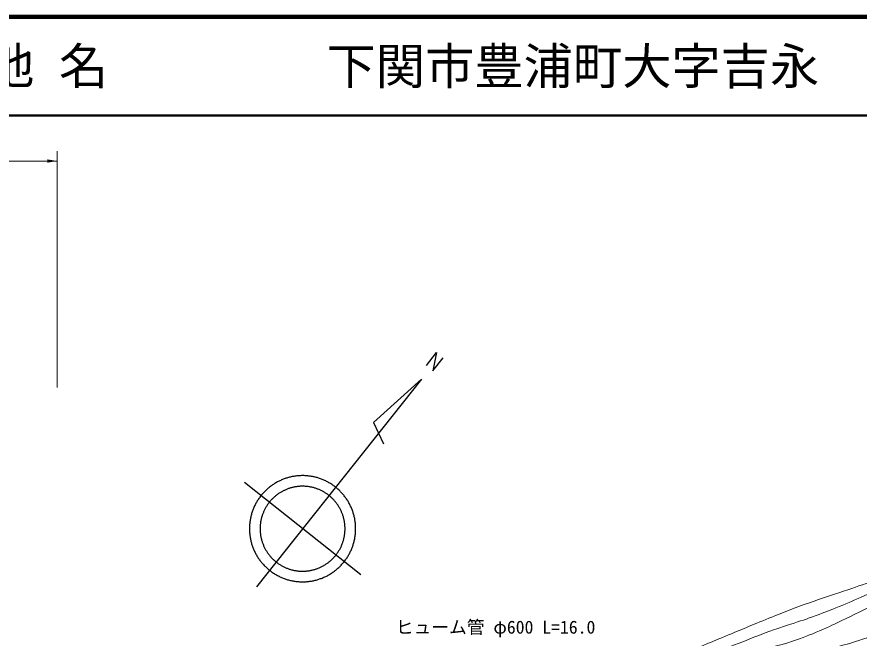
# Model space of a CAD drawing. Units: millimetres, scale not verified. Extents: x 40000 to 680000, y 20000 to 380000.
# Drawn here: x 373610 to 459072, y 316951 to 380000 of the extents above; entities that cross this region are included whole.
import ezdxf
from ezdxf.enums import TextEntityAlignment as Align

# ---------------------------------------------------------------- set-up
doc = ezdxf.new("R2010")
doc.units = ezdxf.units.MM
doc.header["$LTSCALE"] = 1000
for name, color, linetype, lineweight in [('M-BMK-SRVR', 3, 'Continuous', 25), ('M-STR-HTXT', 7, 'Continuous', 13), ('M-TTL', 2, 'Continuous', 140), ('M-TTL-LINE', 7, 'Continuous', 50), ('M-WORK', 1, 'Continuous', 13)]:
    doc.layers.add(name, color=color, linetype=linetype, lineweight=lineweight)
doc.layers.add('M-TTL-TXT', color=7, linetype='Continuous')
doc.styles.add('ＭＳ ゴシック', font='')
doc.styles.get('ＭＳ ゴシック').set_extended_font_data('MS Gothic')

# ---------------------------------------------------------------- blocks, each defined once
blk = doc.blocks.new('filled_arrow')
at = {"color": 0, "linetype": 'Continuous', "lineweight": -2}
blk.add_solid([(7.5, 1.25), (0, 0), (7.5, -1.25)], dxfattribs=at)

msp = doc.modelspace()

# ---------------------------------------------------------------- linework, layer by layer
at = {"layer": 'M-BMK-SRVR'}
for p, q in [((415159, 344635), (416193, 345937)), ((416193, 345937), (415832, 344094)), ((415832, 344094), (416863, 345407)), ((414656, 343244), (397909, 322149)), ((414656, 343244), (409793, 338851)), ((409793, 338851), (410810, 336668)), ((408505, 323367), (396692, 332745))]:
    msp.add_line(p, q, dxfattribs=at)
for points in [[(407985, 328056), (407984, 328150), (407982, 328245), (407978, 328339), (407972, 328433), (407964, 328527), (407955, 328621), (407945, 328714), (407932, 328808), (407918, 328901), (407903, 328994), (407886, 329087), (407867, 329179), (407846, 329271), (407824, 329363), (407801, 329454), (407775, 329545), (407748, 329635), (407720, 329725), (407690, 329814), (407658, 329903), (407625, 329992), (407591, 330079), (407554, 330166), (407517, 330253), (407478, 330339), (407437, 330424), (407395, 330508), (407351, 330591), (407306, 330674), (407259, 330756), (407211, 330837), (407162, 330918), (407111, 330997), (407059, 331076), (407006, 331153), (406951, 331230), (406895, 331306), (406837, 331380), (406778, 331454), (406718, 331527), (406657, 331598), (406594, 331669), (406530, 331738), (406465, 331806), (406399, 331873), (406332, 331939), (406263, 332004), (406193, 332068), (406123, 332130), (406051, 332191), (405978, 332251), (405904, 332309), (405829, 332366), (405753, 332422), (405676, 332477), (405598, 332530), (405520, 332582), (405440, 332632), (405359, 332681), (405278, 332729), (405196, 332775), (405113, 332820), (405029, 332863), (404945, 332905), (404859, 332945), (404774, 332984), (404687, 333021), (404600, 333057), (404512, 333091), (404423, 333124), (404334, 333155), (404245, 333185), (404155, 333213), (404064, 333239), (403974, 333264), (403882, 333288), (403790, 333309), (403698, 333329), (403606, 333348), (403513, 333365), (403420, 333380), (403327, 333393), (403233, 333405), (403140, 333416), (403046, 333424), (402952, 333431), (402857, 333437), (402763, 333440), (402669, 333442), (402575, 333443), (402480, 333441), (402386, 333439), (402292, 333434), (402198, 333428), (402104, 333420), (402010, 333411), (401917, 333399), (401823, 333387), (401730, 333372), (401637, 333356), (401545, 333339), (401452, 333319), (401360, 333299), (401269, 333276), (401178, 333252), (401087, 333226), (400997, 333199), (400907, 333170), (400818, 333140), (400729, 333108), (400641, 333075), (400553, 333039), (400466, 333003), (400380, 332965), (400295, 332925), (400210, 332884), (400126, 332842), (400042, 332798), (399960, 332752), (399878, 332705), (399797, 332657), (399717, 332607), (399638, 332556), (399559, 332504), (399482, 332450), (399405, 332395), (399330, 332338), (399256, 332280), (399182, 332221), (399110, 332161), (399038, 332099), (398968, 332036), (398899, 331972), (398831, 331906), (398764, 331840), (398699, 331772), (398634, 331703), (398571, 331634), (398509, 331563), (398448, 331490), (398389, 331417), (398331, 331343), (398274, 331268), (398218, 331192), (398164, 331115), (398111, 331036), (398060, 330958), (398010, 330878), (397961, 330797), (397914, 330715), (397868, 330633), (397824, 330550), (397781, 330466), (397739, 330381), (397699, 330296), (397661, 330210), (397624, 330123), (397588, 330036), (397555, 329948), (397522, 329859), (397491, 329770), (397462, 329680), (397435, 329590), (397409, 329499), (397384, 329408), (397361, 329317), (397340, 329225), (397320, 329133), (397302, 329040), (397286, 328948), (397271, 328854), (397258, 328761), (397246, 328668), (397237, 328574), (397228, 328480), (397222, 328386), (397217, 328292), (397213, 328197), (397212, 328103), (397212, 328009), (397213, 327915), (397217, 327820), (397222, 327726), (397228, 327632), (397237, 327538), (397246, 327445), (397258, 327351), (397271, 327258), (397286, 327165), (397302, 327072), (397320, 326979), (397340, 326887), (397361, 326795), (397384, 326704), (397409, 326613), (397435, 326522), (397462, 326432), (397491, 326342), (397522, 326253), (397555, 326165), (397588, 326077), (397624, 325989), (397661, 325902), (397699, 325816), (397739, 325731), (397781, 325646), (397824, 325562), (397868, 325479), (397914, 325397), (397961, 325315), (398010, 325234), (398060, 325155), (398111, 325076), (398164, 324998), (398218, 324920), (398274, 324844), (398331, 324769), (398389, 324695), (398448, 324622), (398509, 324550), (398571, 324479), (398634, 324409), (398699, 324340), (398764, 324272), (398831, 324206), (398899, 324140), (398968, 324076), (399038, 324013), (399110, 323952), (399182, 323891), (399256, 323832), (399330, 323774), (399405, 323718), (399482, 323662), (399559, 323608), (399638, 323556), (399717, 323505), (399797, 323455), (399878, 323407), (399960, 323360), (400042, 323314), (400126, 323270), (400210, 323228), (400295, 323187), (400380, 323147), (400466, 323109), (400553, 323073), (400641, 323038), (400729, 323004), (400818, 322972), (400907, 322942), (400997, 322913), (401087, 322886), (401178, 322860), (401269, 322836), (401360, 322813), (401452, 322793), (401545, 322773), (401637, 322756), (401730, 322740), (401823, 322725), (401917, 322713), (402010, 322701), (402104, 322692), (402198, 322684), (402292, 322678), (402386, 322673), (402480, 322671), (402575, 322669), (402669, 322670), (402763, 322672), (402857, 322676), (402952, 322681), (403046, 322688), (403140, 322697), (403233, 322707), (403327, 322719), (403420, 322732), (403513, 322748), (403606, 322764), (403698, 322783), (403790, 322803), (403882, 322825), (403974, 322848), (404064, 322873), (404155, 322899), (404245, 322927), (404334, 322957), (404423, 322988), (404512, 323021), (404600, 323055), (404687, 323091), (404774, 323128), (404859, 323167), (404945, 323207), (405029, 323249), (405113, 323292), (405196, 323337), (405278, 323383), (405359, 323431), (405440, 323480), (405520, 323530), (405598, 323582), (405676, 323635), (405753, 323690), (405829, 323746), (405904, 323803), (405978, 323861), (406051, 323921), (406123, 323982), (406193, 324045), (406263, 324108), (406332, 324173), (406399, 324239), (406465, 324306), (406530, 324374), (406594, 324443), (406657, 324514), (406718, 324585), (406778, 324658), (406837, 324732), (406895, 324806), (406951, 324882), (407006, 324959), (407059, 325036), (407111, 325115), (407162, 325194), (407211, 325275), (407259, 325356), (407306, 325438), (407351, 325521), (407395, 325604), (407437, 325689), (407478, 325774), (407517, 325859), (407554, 325946), (407591, 326033), (407625, 326120), (407658, 326209), (407690, 326298), (407720, 326387), (407748, 326477), (407775, 326567), (407801, 326658), (407824, 326749), (407846, 326841), (407867, 326933), (407886, 327025), (407903, 327118), (407918, 327211), (407932, 327304), (407945, 327398), (407955, 327491), (407964, 327585), (407972, 327679), (407978, 327773), (407982, 327868), (407984, 327962)], [(406908, 328056), (406907, 328131), (406905, 328207), (406902, 328282), (406897, 328357), (406891, 328433), (406884, 328508), (406875, 328583), (406866, 328657), (406854, 328732), (406842, 328806), (406828, 328881), (406813, 328954), (406797, 329028), (406779, 329101), (406760, 329174), (406740, 329247), (406718, 329319), (406696, 329391), (406672, 329463), (406646, 329534), (406620, 329604), (406592, 329675), (406563, 329744), (406533, 329813), (406502, 329882), (406469, 329950), (406435, 330017), (406401, 330084), (406364, 330151), (406327, 330216), (406289, 330281), (406249, 330345), (406209, 330409), (406167, 330472), (406124, 330534), (406080, 330595), (406035, 330656), (405989, 330715), (405942, 330774), (405894, 330832), (405845, 330890), (405795, 330946), (405744, 331002), (405692, 331056), (405639, 331110), (405585, 331163), (405530, 331214), (405474, 331265), (405418, 331315), (405360, 331364), (405302, 331412), (405243, 331459), (405183, 331504), (405122, 331549), (405061, 331593), (404998, 331635), (404935, 331677), (404872, 331717), (404807, 331756), (404742, 331794), (404676, 331831), (404610, 331867), (404543, 331902), (404475, 331935), (404407, 331967), (404338, 331998), (404269, 332028), (404199, 332057), (404129, 332084), (404058, 332111), (403987, 332135), (403916, 332159), (403844, 332182), (403771, 332203), (403698, 332223), (403625, 332241), (403552, 332259), (403478, 332275), (403404, 332289), (403330, 332303), (403256, 332315), (403181, 332326), (403106, 332335), (403031, 332344), (402956, 332351), (402881, 332356), (402806, 332360), (402730, 332363), (402655, 332365), (402579, 332365), (402504, 332364), (402429, 332362), (402353, 332358), (402278, 332354), (402203, 332347), (402128, 332340), (402053, 332331), (401978, 332321), (401904, 332309), (401829, 332296), (401755, 332282), (401681, 332267), (401608, 332250), (401535, 332232), (401462, 332213), (401389, 332192), (401317, 332171), (401245, 332147), (401174, 332123), (401103, 332098), (401032, 332071), (400962, 332043), (400893, 332014), (400824, 331983), (400755, 331951), (400687, 331919), (400620, 331885), (400553, 331849), (400487, 331813), (400422, 331775), (400357, 331737), (400293, 331697), (400230, 331656), (400167, 331614), (400105, 331571), (400044, 331527), (399984, 331482), (399924, 331435), (399865, 331388), (399807, 331340), (399750, 331290), (399694, 331240), (399639, 331189), (399585, 331136), (399531, 331083), (399479, 331029), (399427, 330974), (399377, 330918), (399327, 330861), (399278, 330804), (399231, 330745), (399184, 330686), (399139, 330626), (399094, 330565), (399051, 330503), (399009, 330440), (398967, 330377), (398927, 330313), (398888, 330249), (398851, 330183), (398814, 330118), (398779, 330051), (398744, 329984), (398711, 329916), (398679, 329848), (398648, 329779), (398619, 329710), (398590, 329640), (398563, 329569), (398537, 329498), (398513, 329427), (398489, 329355), (398467, 329283), (398447, 329211), (398427, 329138), (398409, 329065), (398392, 328991), (398376, 328918), (398362, 328844), (398348, 328769), (398337, 328695), (398326, 328620), (398317, 328545), (398309, 328470), (398302, 328395), (398297, 328320), (398293, 328245), (398290, 328169), (398289, 328094), (398289, 328018), (398290, 327943), (398293, 327868), (398297, 327792), (398302, 327717), (398309, 327642), (398317, 327567), (398326, 327492), (398337, 327417), (398348, 327343), (398362, 327269), (398376, 327195), (398392, 327121), (398409, 327047), (398427, 326974), (398447, 326901), (398467, 326829), (398489, 326757), (398513, 326685), (398537, 326614), (398563, 326543), (398590, 326472), (398619, 326403), (398648, 326333), (398679, 326264), (398711, 326196), (398744, 326128), (398779, 326061), (398814, 325995), (398851, 325929), (398888, 325863), (398927, 325799), (398967, 325735), (399009, 325672), (399051, 325609), (399094, 325548), (399139, 325487), (399184, 325426), (399231, 325367), (399278, 325309), (399327, 325251), (399377, 325194), (399427, 325138), (399479, 325083), (399531, 325029), (399585, 324976), (399639, 324923), (399694, 324872), (399750, 324822), (399807, 324772), (399865, 324724), (399924, 324677), (399984, 324630), (400044, 324585), (400105, 324541), (400167, 324498), (400230, 324456), (400293, 324415), (400357, 324375), (400422, 324337), (400487, 324299), (400553, 324263), (400620, 324228), (400687, 324193), (400755, 324161), (400824, 324129), (400893, 324099), (400962, 324069), (401032, 324041), (401103, 324014), (401174, 323989), (401245, 323965), (401317, 323942), (401389, 323920), (401462, 323899), (401535, 323880), (401608, 323862), (401681, 323845), (401755, 323830), (401829, 323816), (401904, 323803), (401978, 323791), (402053, 323781), (402128, 323772), (402203, 323765), (402278, 323759), (402353, 323754), (402429, 323750), (402504, 323748), (402579, 323747), (402655, 323747), (402730, 323749), (402806, 323752), (402881, 323756), (402956, 323762), (403031, 323768), (403106, 323777), (403181, 323786), (403256, 323797), (403330, 323809), (403404, 323823), (403478, 323837), (403552, 323853), (403625, 323871), (403698, 323889), (403771, 323909), (403844, 323930), (403916, 323953), (403987, 323977), (404058, 324002), (404129, 324028), (404199, 324055), (404269, 324084), (404338, 324114), (404407, 324145), (404475, 324177), (404543, 324210), (404610, 324245), (404676, 324281), (404742, 324318), (404807, 324356), (404872, 324395), (404935, 324435), (404998, 324477), (405061, 324519), (405122, 324563), (405183, 324608), (405243, 324653), (405302, 324700), (405360, 324748), (405418, 324797), (405474, 324847), (405530, 324898), (405585, 324949), (405639, 325002), (405692, 325056), (405744, 325110), (405795, 325166), (405845, 325222), (405894, 325280), (405942, 325338), (405989, 325397), (406035, 325456), (406080, 325517), (406124, 325578), (406167, 325640), (406209, 325703), (406249, 325767), (406289, 325831), (406327, 325896), (406364, 325961), (406401, 326028), (406435, 326095), (406469, 326162), (406502, 326230), (406533, 326299), (406563, 326368), (406592, 326437), (406620, 326508), (406646, 326578), (406672, 326649), (406696, 326721), (406718, 326793), (406740, 326865), (406760, 326938), (406779, 327011), (406797, 327084), (406813, 327158), (406828, 327232), (406842, 327306), (406854, 327380), (406866, 327455), (406875, 327529), (406884, 327604), (406891, 327679), (406897, 327755), (406902, 327830), (406905, 327905), (406907, 327981)]]:
    msp.add_lwpolyline(points, close=True, dxfattribs=at)
at = {"layer": 'M-STR-HTXT'}
for p, q in [((377707, 342383), (377707, 366369)), ((73883, 365369), (377707, 365369))]:
    msp.add_line(p, q, dxfattribs=at)
at = {"layer": 'M-TTL'}
msp.add_line((680000, 380000), (40000, 380000), dxfattribs=at)
at = {"layer": 'M-TTL-LINE'}
msp.add_line((40000, 370000), (680000, 370000), dxfattribs=at)
at = {"layer": 'M-WORK'}
for points, knots in [([(380686, 301375), (381743, 301374), (382040, 301390), (382906, 301429), (384683, 301508), (385673, 301656), (387435, 301890), (389333, 302143), (390382, 302386), (392266, 302725), (393801, 303001), (394659, 303165), (396191, 303453), (398447, 303878), (399715, 304092), (401963, 304554), (404545, 305085), (405990, 305392), (408553, 306011), (410475, 306475), (411535, 306806), (413454, 307281), (415579, 307806), (416788, 308022), (418916, 308533), (420219, 308846), (420965, 308966), (422246, 309359), (424408, 310021), (425557, 310579), (427707, 311277), (429781, 311950), (430965, 312253), (433062, 312849), (434796, 313341), (435792, 313533), (437511, 314074), (438987, 314538), (439796, 314852), (441241, 315406), (442805, 316006), (443660, 316395), (445210, 317031), (446928, 317737), (447881, 318156), (449606, 318843), (451326, 319528), (452287, 319919), (454028, 320548), (455372, 321033), (456139, 321260), (457492, 321720), (458710, 322134), (459393, 322364), (460609, 322786), (461703, 323165), (462333, 323335), (463406, 323771), (464376, 324165), (464854, 324536), (465830, 324917), (466673, 325246), (467146, 325475), (468041, 325610), (469010, 325755), (469576, 325618), (470546, 325476), (471280, 325369), (471687, 325251), (472384, 324997), (473237, 324686), (473674, 324412), (474488, 324011), (475687, 323422), (476372, 323113), (477525, 322439), (478340, 321963), (478778, 321660), (479524, 321081), (480337, 320448), (480721, 320006), (481468, 319296), (482172, 318626), (482522, 318206), (483227, 317537), (484428, 316396), (485119, 315773), (486370, 314687), (487530, 313680), (488174, 313107), (489381, 312156), (490613, 311185), (491337, 310684), (492604, 309758), (493749, 308922), (494402, 308470), (495561, 307654), (496142, 307245), (496474, 307025), (497053, 306615), (497612, 306219), (497788, 306091), (498477, 305592)], [0, 0, 0, 0, 1, 1, 1, 2, 2, 2, 3, 3, 3, 4, 4, 4, 5, 5, 5, 6, 6, 6, 7, 7, 7, 8, 8, 8, 9, 9, 9, 10, 10, 10, 11, 11, 11, 12, 12, 12, 13, 13, 13, 14, 14, 14, 15, 15, 15, 16, 16, 16, 17, 17, 17, 18, 18, 18, 19, 19, 19, 20, 20, 20, 21, 21, 21, 22, 22, 22, 23, 23, 23, 24, 24, 24, 25, 25, 25, 26, 26, 26, 27, 27, 27, 28, 28, 28, 29, 29, 29, 30, 30, 30, 31, 31, 31, 32, 32, 32, 33, 33, 33, 34, 34, 34, 34]), ([(496493, 305338), (495580, 305851), (495328, 305997), (494602, 306455), (493748, 306994), (493306, 307352), (492471, 307920), (491528, 308561), (491005, 308928), (490047, 309545), (488915, 310273), (488238, 310614), (487116, 311357), (486158, 311991), (485632, 312364), (484718, 313062), (483831, 313739), (483317, 314104), (482507, 314873), (481546, 315787), (481111, 316399), (480216, 317378), (479217, 318470), (478737, 319160), (477659, 320175), (476926, 320864), (476496, 321240), (475661, 321800), (474864, 322334), (474398, 322627), (473503, 322972), (472217, 323468), (471461, 323711), (470093, 323878), (468998, 324011), (468368, 323974), (467269, 323878), (466297, 323792), (465755, 323670), (464818, 323398), (463942, 323144), (463477, 322918), (462633, 322572), (461456, 322090), (460817, 321773), (459650, 321267), (458632, 320826), (458066, 320566), (457039, 320148), (456129, 319778), (455616, 319582), (454694, 319242), (453703, 318877), (453138, 318699), (452137, 318363), (451494, 318148), (451123, 318061), (450485, 317830), (448850, 317239), (447954, 316853), (446329, 316232), (445394, 315875), (444871, 315671), (443931, 315326), (442875, 314938), (442268, 314762), (441214, 314367), (440190, 313983), (439632, 313727), (438603, 313355), (435994, 312411), (434504, 311965), (431862, 311117), (429685, 310418), (428477, 309983), (426267, 309399), (424686, 308980), (423786, 308803), (422191, 308440), (421131, 308198), (420531, 308093), (419474, 307840), (417741, 307426), (416770, 307191), (415051, 306721), (413504, 306299), (412651, 306014), (411108, 305576), (409831, 305213), (409122, 304982), (407832, 304670), (406149, 304264), (405188, 304122), (403489, 303791), (401816, 303465), (400870, 303330), (399200, 302992), (397708, 302689), (396881, 302474), (395390, 302166), (393564, 301788), (392528, 301640), (390702, 301260), (389439, 300997), (388747, 300774), (387478, 300541), (386423, 300347), (385824, 300286), (384761, 300141), (383380, 299953), (382609, 299794), (381218, 299715), (380334, 299664), (379826, 299570), (378953, 299715), (378390, 299808), (378031, 299796), (377541, 300088), (377250, 300261), (377063, 300376), (376902, 300674), (376754, 300945), (376800, 301149), (376798, 301458), (376795, 302137), (376906, 302514), (377032, 303181), (377151, 303812), (377302, 304147), (377506, 304756), (377852, 305793), (378138, 306342), (378476, 307381), (378821, 308438), (378954, 309048), (379217, 310128), (379471, 311178), (379594, 311772), (379776, 312837), (379874, 313409), (379923, 313732), (379971, 314311), (380017, 314857), (380019, 315049), (380025, 315714)], [0, 0, 0, 0, 1, 1, 1, 2, 2, 2, 3, 3, 3, 4, 4, 4, 5, 5, 5, 6, 6, 6, 7, 7, 7, 8, 8, 8, 9, 9, 9, 10, 10, 10, 11, 11, 11, 12, 12, 12, 13, 13, 13, 14, 14, 14, 15, 15, 15, 16, 16, 16, 17, 17, 17, 18, 18, 18, 19, 19, 19, 20, 20, 20, 21, 21, 21, 22, 22, 22, 23, 23, 23, 24, 24, 24, 25, 25, 25, 26, 26, 26, 27, 27, 27, 28, 28, 28, 29, 29, 29, 30, 30, 30, 31, 31, 31, 32, 32, 32, 33, 33, 33, 34, 34, 34, 35, 35, 35, 36, 36, 36, 37, 37, 37, 38, 38, 38, 39, 39, 39, 40, 40, 40, 41, 41, 41, 42, 42, 42, 43, 43, 43, 44, 44, 44, 45, 45, 45, 46, 46, 46, 47, 47, 47, 48, 48, 48, 48]), ([(378642, 315326), (378639, 314289), (378632, 313987), (378566, 313133), (378487, 312100), (378412, 311520), (378211, 310504), (378006, 309467), (377837, 308895), (377527, 307884), (377268, 307039), (377106, 306568), (376763, 305753), (376380, 304840), (376014, 304401), (375609, 303498), (375339, 302894), (375215, 302544), (375005, 301917), (374843, 301431), (374682, 301167), (374650, 300656), (374612, 300052), (374500, 299659), (374756, 299111), (374896, 298812), (375027, 298645), (375307, 298471), (375690, 298235), (375965, 298209), (376408, 298134), (376962, 298039), (377286, 298134), (377847, 298169), (378655, 298221), (379102, 298313), (379907, 298400), (380822, 298500), (381335, 298561), (382251, 298649), (383457, 298764), (384137, 298786), (385342, 298915), (386678, 299058), (387418, 299208), (388752, 299377), (390394, 299585), (391317, 299678), (392961, 299874), (394508, 300060), (395375, 300162), (396921, 300354), (398330, 300529), (399131, 300556), (400527, 300816), (401743, 301042), (402415, 301225), (403599, 301579), (404783, 301933), (405408, 302248), (406583, 302627), (407893, 303050), (408634, 303264), (409958, 303640), (411768, 304153), (412801, 304371), (414611, 304883), (416254, 305347), (417156, 305674), (418802, 306126), (420285, 306533), (421131, 306704), (422621, 307085), (424434, 307549), (425454, 307791), (427256, 308293), (429104, 308808), (430133, 309119), (431963, 309696), (433622, 310219), (434558, 310496), (436190, 311099), (437878, 311722), (438789, 312161), (440470, 312804), (441657, 313258), (442323, 313512), (443525, 313923), (444704, 314326), (445374, 314524), (446562, 314900), (447767, 315281), (448443, 315490), (449652, 315859), (450809, 316211), (451475, 316354), (452618, 316747), (453741, 317132), (454354, 317393), (455442, 317866), (456333, 318253), (456823, 318491), (457698, 318914), (459100, 319591), (459864, 320015), (461268, 320690), (462356, 321213), (462950, 321544), (464074, 321986), (464927, 322322), (465399, 322548), (466294, 322750), (467018, 322913), (467434, 323013), (468177, 323016), (468785, 323019), (469130, 322960), (469722, 322821), (470390, 322664), (470760, 322540), (471391, 322270), (472533, 321783), (473163, 321472), (474215, 320814), (475397, 320074), (476044, 319621), (477092, 318700), (477833, 318050), (478220, 317650), (478868, 316907), (479243, 316477), (479429, 316213), (479739, 315734), (480505, 314551), (480803, 313806), (481399, 312529), (481905, 311446), (482020, 310765), (482536, 309687), (482979, 308762), (483259, 308252), (483850, 307414), (484386, 306654), (484759, 306280), (485413, 305620), (486047, 304981), (486450, 304671), (487154, 304110), (487760, 303627), (488091, 303332), (488770, 302956), (489233, 302699), (489415, 302611), (489995, 302376)], [0, 0, 0, 0, 1, 1, 1, 2, 2, 2, 3, 3, 3, 4, 4, 4, 5, 5, 5, 6, 6, 6, 7, 7, 7, 8, 8, 8, 9, 9, 9, 10, 10, 10, 11, 11, 11, 12, 12, 12, 13, 13, 13, 14, 14, 14, 15, 15, 15, 16, 16, 16, 17, 17, 17, 18, 18, 18, 19, 19, 19, 20, 20, 20, 21, 21, 21, 22, 22, 22, 23, 23, 23, 24, 24, 24, 25, 25, 25, 26, 26, 26, 27, 27, 27, 28, 28, 28, 29, 29, 29, 30, 30, 30, 31, 31, 31, 32, 32, 32, 33, 33, 33, 34, 34, 34, 35, 35, 35, 36, 36, 36, 37, 37, 37, 38, 38, 38, 39, 39, 39, 40, 40, 40, 41, 41, 41, 42, 42, 42, 43, 43, 43, 44, 44, 44, 45, 45, 45, 46, 46, 46, 47, 47, 47, 48, 48, 48, 49, 49, 49, 50, 50, 50, 51, 51, 51, 51]), ([(377548, 315202), (377568, 314711), (377568, 314574), (377566, 314171), (377562, 313456), (377552, 313052), (377459, 312342), (377346, 311481), (377258, 311000), (377051, 310158), (376848, 309337), (376676, 308894), (376393, 308097), (376095, 307255), (375941, 306774), (375559, 305966), (375184, 305174), (374848, 304796), (374458, 304012), (374073, 303240), (373852, 302803), (373596, 301979), (373408, 301371), (373333, 301015), (373277, 300380), (373222, 299767), (373183, 299391), (373383, 298809), (373534, 298369), (373703, 298133), (374049, 297823), (374407, 297503), (374695, 297438), (375141, 297263), (375774, 297016), (376155, 296949), (376820, 296811), (377536, 296662), (377953, 296647), (378685, 296624), (380183, 296577), (381026, 296639), (382521, 296757), (383826, 296860), (384553, 296960), (385851, 297130), (387030, 297285), (387683, 297420), (388861, 297583), (390305, 297782), (391118, 297856), (392564, 298036), (393636, 298169), (394242, 298207), (395308, 298382), (396305, 298547), (396859, 298671), (397839, 298915), (398849, 299167), (399408, 299337), (400397, 299661), (401590, 300052), (402220, 300381), (403416, 300762), (404585, 301135), (405267, 301250), (406453, 301561), (407861, 301931), (408651, 302133), (410059, 302503), (411370, 302848), (412102, 303052), (413415, 303391), (414710, 303725), (415438, 303904), (416736, 304226), (418185, 304584), (419003, 304759), (420448, 305131), (422014, 305535), (422895, 305750), (424445, 306215), (425800, 306621), (426551, 306876), (427890, 307334), (429431, 307861), (430276, 308205), (431815, 308737), (433252, 309233), (434077, 309452), (435509, 309962), (437123, 310536), (438005, 310916), (439612, 311507), (440920, 311989), (441646, 312276), (442969, 312715), (444118, 313097), (444771, 313285), (445935, 313621), (447350, 314029), (448146, 314244), (449576, 314598), (450879, 314920), (451617, 315071), (452932, 315344), (454370, 315642), (455198, 315698), (456627, 316036), (457580, 316262), (458114, 316397), (459042, 316711), (460119, 317076), (460716, 317304), (461759, 317759), (462746, 318189), (463276, 318481), (464246, 318949), (465378, 319495), (465963, 319915), (467141, 320352), (467900, 320634), (468339, 320826), (469148, 320867), (469933, 320907), (470390, 320908), (471155, 320725), (471662, 320603), (471931, 320459), (472380, 320192), (472890, 319890), (473137, 319656), (473570, 319251), (474144, 318715), (474414, 318363), (474955, 317795), (475794, 316913), (476344, 316489), (477104, 315539), (477948, 314484), (478331, 313824), (479076, 312697), (479803, 311597), (480212, 310981), (480870, 309838), (481512, 308721), (481769, 308039), (482415, 306925), (482966, 305975), (483290, 305447), (483942, 304563), (484383, 303965), (484661, 303650), (485185, 303124), (485623, 302685), (485887, 302453), (486393, 302094), (486983, 301676), (487249, 301564), (488019, 301208)], [0, 0, 0, 0, 1, 1, 1, 2, 2, 2, 3, 3, 3, 4, 4, 4, 5, 5, 5, 6, 6, 6, 7, 7, 7, 8, 8, 8, 9, 9, 9, 10, 10, 10, 11, 11, 11, 12, 12, 12, 13, 13, 13, 14, 14, 14, 15, 15, 15, 16, 16, 16, 17, 17, 17, 18, 18, 18, 19, 19, 19, 20, 20, 20, 21, 21, 21, 22, 22, 22, 23, 23, 23, 24, 24, 24, 25, 25, 25, 26, 26, 26, 27, 27, 27, 28, 28, 28, 29, 29, 29, 30, 30, 30, 31, 31, 31, 32, 32, 32, 33, 33, 33, 34, 34, 34, 35, 35, 35, 36, 36, 36, 37, 37, 37, 38, 38, 38, 39, 39, 39, 40, 40, 40, 41, 41, 41, 42, 42, 42, 43, 43, 43, 44, 44, 44, 45, 45, 45, 46, 46, 46, 47, 47, 47, 48, 48, 48, 49, 49, 49, 50, 50, 50, 51, 51, 51, 52, 52, 52, 53, 53, 53, 53])]:
    msp.add_open_spline(points, degree=3, knots=knots, dxfattribs=at)

# ---------------------------------------------------------------- block references
at = {"layer": 'M-STR-HTXT', "xscale": 133, "yscale": 133, "rotation": 180}
msp.add_blockref('filled_arrow', (377707, 365369), dxfattribs=at)

# ---------------------------------------------------------------- texts
at = {"layer": 'M-STR-HTXT', "style": 'ＭＳ ゴシック'}
msp.add_text('ヒューム管 φ600 L=16.0', height=1320, dxfattribs=at).set_placement((412062, 318069), align=Align.MIDDLE_LEFT)
at = {"layer": 'M-TTL-TXT', "style": 'ＭＳ ゴシック'}
for s, p in [('地 名', (370380, 375000)), ('下関市豊浦町大字吉永', (405024, 375000))]:
    msp.add_text(s, height=3666, dxfattribs=at).set_placement(p, align=Align.MIDDLE_LEFT)

doc.saveas('drawing.dxf')
